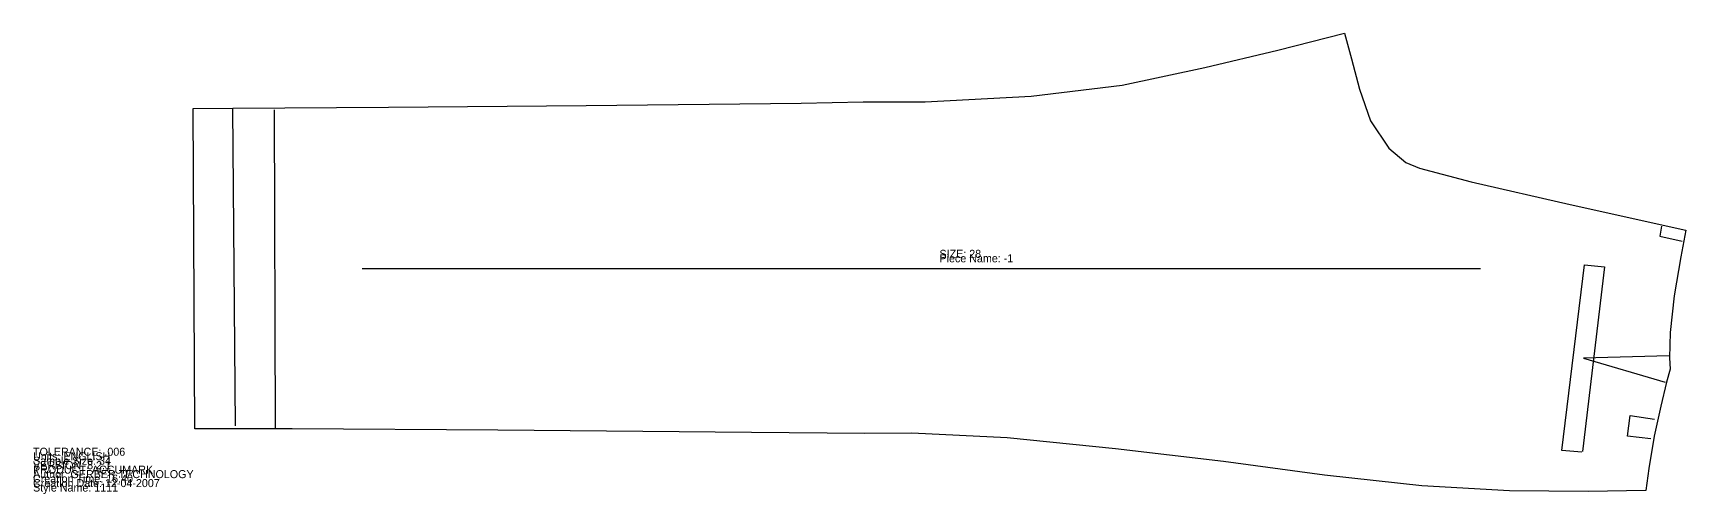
# Model space of a CAD drawing. Extents: x 0 to 2576, y 0 to 49.
# Drawn here: x 0 to 51.6, y -0.1 to 14.3 of the extents above; entities that cross this region are included whole.
import ezdxf

# ---------------------------------------------------------------- set-up
doc = ezdxf.new("R2010")
doc.units = 0

# ---------------------------------------------------------------- blocks, each defined once
blk = doc.blocks.new('1111-1_28')
at = {"layer": '1'}
blk.add_lwpolyline([(0.0564, 1.9593), (0, 11.9754), (1.241, 11.9834), (6.1065, 12.0188), (12.284, 12.0762), (19.0023, 12.1398), (20.9359, 12.1845), (22.8697, 12.1895), (26.1811, 12.3679), (29.0253, 12.7084), (31.6149, 13.256), (33.8955, 13.805), (35.9758, 14.3381), (36.1924, 13.5344), (36.4467, 12.5811), (36.7853, 11.5906), (37.3573, 10.7408), (37.8912, 10.293), (38.3217, 10.1163), (39.9316, 9.6816), (43.0215, 8.976), (46.6411, 8.1689), (46.4795, 7.3387), (46.2727, 6.1173), (46.1465, 4.9689), (46.124, 4.1831), (46.1487, 3.8226), (46.0349, 3.4162), (45.8523, 2.6694), (45.6486, 1.7343), (45.4811, 0.7224), (45.3851, 0.0358), (43.5864, 0), (41.1288, 0.026), (38.387, 0.1742), (36.1984, 0.423), (35.3449, 0.5105), (32.1972, 0.9395), (28.8189, 1.3337), (25.4295, 1.6783), (22.4554, 1.8238), (20.9866, 1.8162), (17.4468, 1.849), (9.5174, 1.9247), (3.0974, 1.965), (1.317, 1.9567), (0.0564, 1.9593)], close=True, dxfattribs=at)
at = {"layer": '5'}
blk.add_line((5.2816, 6.9799), (40.2215, 6.9799), dxfattribs=at)
at = {"layer": '7'}
blk.add_line((5.2816, 6.9799), (40.2215, 6.9799), dxfattribs=at)
at = {"layer": '8'}
for p, q in [((1.2303, 11.9638), (1.3104, 2.057)), ((2.5303, 11.9399), (2.5683, 1.9745))]:
    blk.add_line(p, q, dxfattribs=at)
for points in [[(45.8749, 8.2948), (45.8245, 7.9864), (46.5197, 7.8328)], [(43.3833, 1.2272), (42.765, 1.2881), (43.4712, 7.0875), (44.0995, 7.0263), (43.4043, 1.2565)], [(46.1129, 4.2441), (43.4426, 4.1668), (45.995, 3.4176)], [(45.5397, 1.6515), (44.8122, 1.7361), (44.9037, 2.3734), (45.6606, 2.2678)]]:
    blk.add_lwpolyline(points, dxfattribs=at)
at = {"layer": '1'}
for s, p in [('SIZE: 28', (23.3205, 7.309)), ('Piece Name: -1', (23.3205, 7.169))]:
    blk.add_text(s, height=0.25, dxfattribs=at).set_placement(p)

msp = doc.modelspace()

# ---------------------------------------------------------------- block references
at = {"layer": '1'}
msp.add_blockref('1111-1_28', (5, 0), dxfattribs=at)

# ---------------------------------------------------------------- texts
for s, p in [('TOLERANCE: .006', (0, 1.12)), ('Sample Size: 34', (0, 0.84)), ('Units: ENGLISH', (0, 0.98)), ('Author: GERBER TECHNOLOGY', (0, 0.42)), ('VERSION: 8.2.1', (0, 0.7)), ('Creation Time: 16:40', (0, 0.28)), ('PRODUCT: ACCUMARK', (0, 0.56)), ('Style Name: 1111', (0, 0)), ('Creation Date: 12-04-2007', (0, 0.14))]:
    msp.add_text(s, height=0.25, dxfattribs=at).set_placement(p)

doc.saveas('drawing.dxf')
